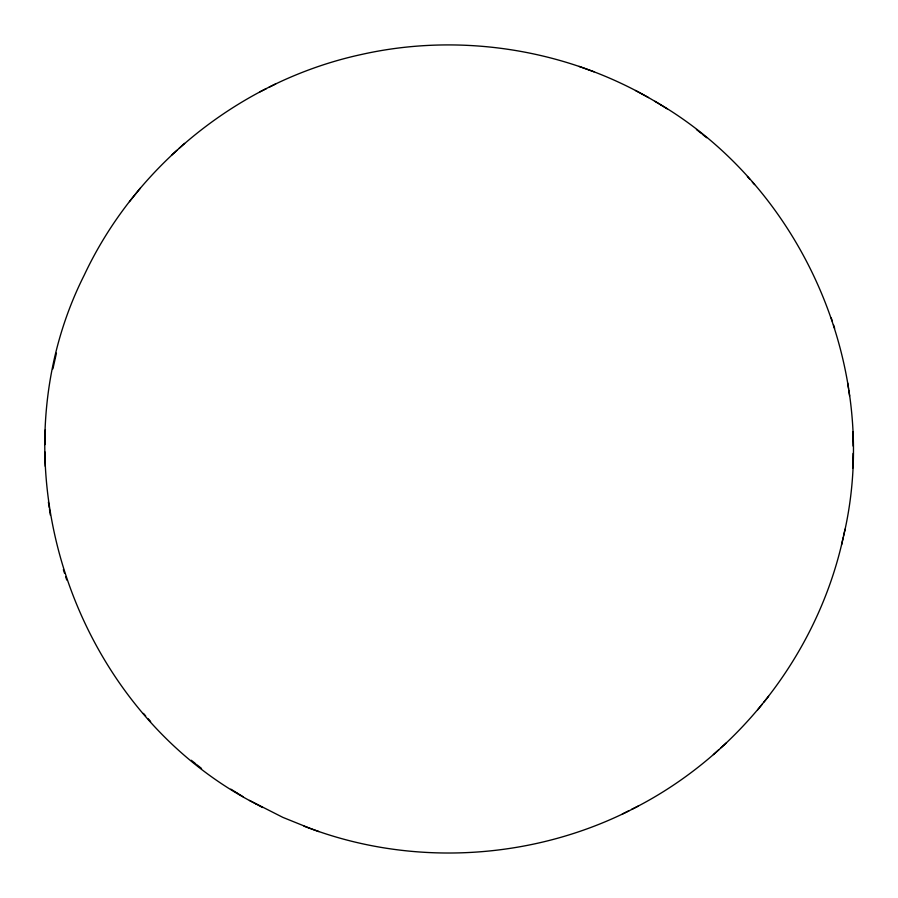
<?xml version="1.0" encoding="UTF-8"?>
<svg xmlns="http://www.w3.org/2000/svg" width="898" height="898" viewBox="0 0 898 898"><rect width="100%" height="100%" fill="white"/><g stroke="black" fill="none" stroke-linecap="round" stroke-linejoin="round"><path stroke-width="1.35" d="M255.807 803.867C70.257 708.017 -9.642 461.392 84.356 274.889C136.496 163.986 241.876 80.281 361.647 54.441C462.998 31.699 572.823 50.12 661.007 105.044M843.514 536.229C882.869 370.436 802.689 185.942 654.889 101.283M45.349 429.715L44.922 444.6M852.651 468.285L852.875 460.865M852.864 460.595L853.078 453.4M56.428 353.139L52.915 368.854M311.954 829.09C417.503 867.805 539.002 859.105 638.119 806.135C741.209 752.086 818.392 651.398 843.188 537.621M841.572 544.861L845.085 529.146M140.414 188.075L129.435 201.635M757.586 709.925L762.222 704.223M763.962 702.023L768.565 696.365M171.54 155.197L176.962 150.303M179.151 148.305L184.606 143.377M713.394 754.623L718.849 749.695M721.038 747.697L726.46 742.803M259.881 91.865L266.437 88.588M269.142 87.218L275.686 83.941M622.314 814.059L628.858 810.782M631.563 809.412L638.119 806.135M593.993 71.795L579.064 66.385M249.464 800.41L282.859 817.382L310.809 828.663M304.007 826.205L318.936 831.615M648.536 97.59L635.47 90.485M255.986 803.946L262.53 807.515M661.231 105.189L667.158 108.838M230.842 789.162L236.769 792.811M236.993 792.956L243.111 796.717M696.444 129.514L701.069 133.218M702.27 134.195L706.692 137.731M191.308 760.269L195.73 763.805M196.931 764.782L201.556 768.486M747.383 176.502L749.796 179.218M752.344 182.092L754.556 184.584M143.444 713.416L145.656 715.908M148.204 718.782L150.617 721.498M831.256 317.993L832.323 321.203M65.677 576.797L66.744 580.007M833.479 324.795L834.646 328.309M63.354 569.691L64.521 573.205M847.656 382.941L848.52 388.598M848.711 390.046L849.609 395.962M48.391 502.038L49.289 507.954M49.48 509.402L50.344 515.059M853.1 446.082L852.73 431.657M44.9 451.919L45.102 459.159M45.08 459.349L45.27 466.343"/></g></svg>
